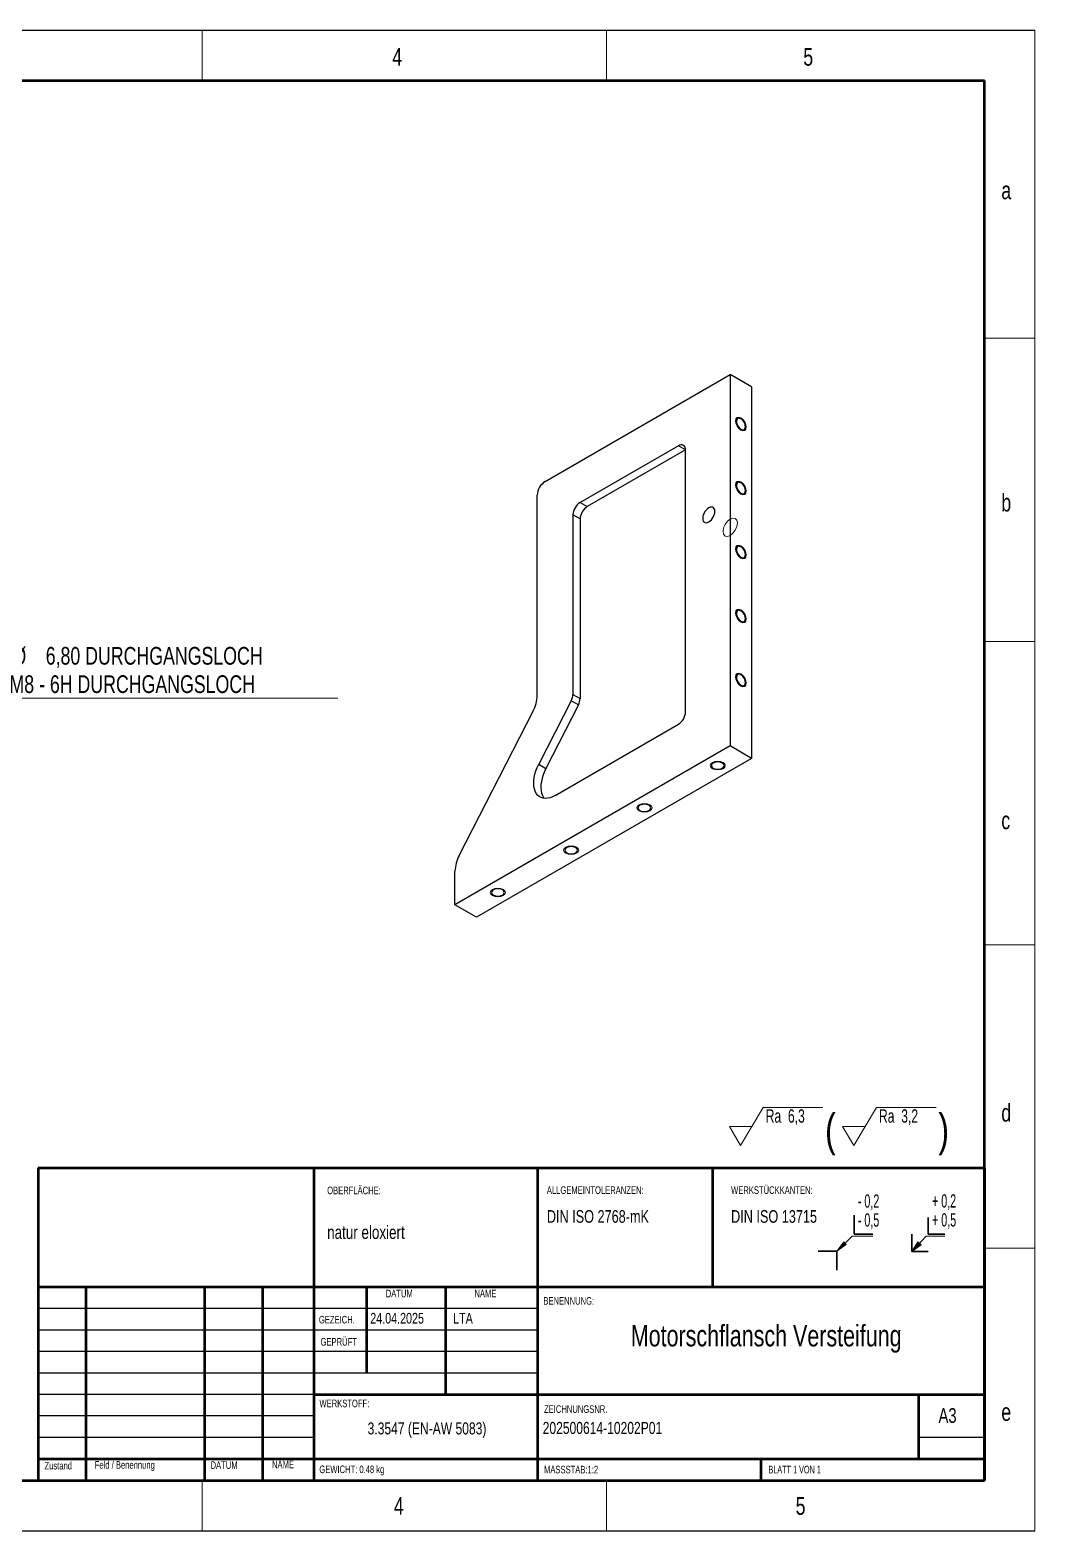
# Model space of a CAD drawing. Header units: millimetres. Extents: x 0 to 420, y 0 to 297.
# Drawn here: x 221.2 to 420, y 0 to 297 of the extents above; entities that cross this region are included whole.
import ezdxf

# ---------------------------------------------------------------- set-up
doc = ezdxf.new("R2010")
doc.units = ezdxf.units.MM
doc.header["$PDSIZE"] = -1
doc.styles.add('SLDTEXTSTYLE0', font='TXT', dxfattribs={"width": 0.605})
doc.styles.add('SLDTEXTSTYLE1', font='TXT', dxfattribs={"width": 0.678571})
doc.styles.add('SLDTEXTSTYLE2', font='TXT', dxfattribs={"width": 0.75})
doc.styles.add('SLDTEXTSTYLE3', font='TXT', dxfattribs={"width": 0.692308})
doc.dimstyles.new('SLDDIMSTYLE2', dxfattribs={"dimtxt": 3.5, "dimasz": 3.556, "dimexe": 0, "dimexo": 0.0625, "dimgap": 0.875, "dimtad": 0, "dimtih": 1, "dimtoh": 1, "dimlfac": 2, "dimrnd": 1e-09, "dimzin": 4, "dimdsep": 46, "dimtxsty": 'SLDTEXTSTYLE2', "dimblk1": 'NONE', "dimsah": 1, "dimcen": 0, "dimadec": 0, "dimazin": 1, "dimtfac": 1, "dimtdec": 3, "dimtmove": 0, "dimatfit": 3, "dimldrblk": 'NONE', "dimfxl": 1, "dimfrac": 2, "dimtolj": 1, "dimtzin": 12, "dimarcsym": 0})

# ---------------------------------------------------------------- blocks, each defined once
blk = doc.blocks.new('SW_NOTE_0')
at = {"color": 0, "linetype": 'Continuous', "lineweight": 0, "insert": (0, 4.51), "char_height": 3.5, "attachment_point": 1, "style": 'SLDTEXTSTYLE0'}
blk.add_mtext('+ 0,5', dxfattribs=at)
blk = doc.blocks.new('SW_NOTE_0_1')
at = {"color": 0, "linetype": 'Continuous', "lineweight": 0, "insert": (0, 4.51), "char_height": 3.5, "attachment_point": 1, "style": 'SLDTEXTSTYLE0'}
blk.add_mtext('+ 0,2', dxfattribs=at)
blk = doc.blocks.new('SW_NOTE_0_2')
at = {"color": 0, "linetype": 'Continuous', "lineweight": 0, "insert": (0, 4.51), "char_height": 3.5, "attachment_point": 1, "style": 'SLDTEXTSTYLE0'}
blk.add_mtext('- 0,2', dxfattribs=at)
blk = doc.blocks.new('SW_NOTE_0_3')
at = {"color": 0, "linetype": 'Continuous', "lineweight": 0, "insert": (0, 4.51), "char_height": 3.5, "attachment_point": 1, "style": 'SLDTEXTSTYLE0'}
blk.add_mtext('- 0,5', dxfattribs=at)
blk = doc.blocks.new('Block3')
at = {"linetype": 'Continuous'}
for points in [[(735.45, 277.8), (737.92, 279.57), (737.22, 280.27)], [(755.16, 277.71), (757.62, 279.47), (756.78, 280.26)]]:
    blk.add_hatch(color=7, dxfattribs=at).paths.add_polyline_path(points, flags=0)
at = {"color": 7, "linetype": 'Continuous', "lineweight": 35}
for p, q in [((739.95, 287.3), (739.95, 282.3)), ((759.52, 286.66), (759.52, 282.3)), ((739.95, 282.3), (744.95, 282.3)), ((755.16, 277.71), (755.16, 282.3)), ((759.52, 282.3), (763.89, 282.3)), ((730.45, 277.8), (735.45, 277.8)), ((735.45, 277.8), (735.45, 272.8)), ((759.52, 277.71), (755.16, 277.71))]:
    blk.add_line(p, q, dxfattribs=at)
at = {"color": 7, "linetype": 'Continuous', "lineweight": 18}
for p, q in [((735.45, 277.8), (739.45, 281.8)), ((739.45, 281.8), (744.95, 281.8)), ((755.16, 277.71), (759.02, 281.8)), ((759.02, 281.8), (763.89, 281.8)), ((735.45, 277.8), (737.22, 280.27)), ((735.45, 277.8), (737.92, 279.57)), ((737.22, 280.27), (737.92, 279.57)), ((755.16, 277.71), (756.78, 280.26)), ((755.16, 277.71), (757.62, 279.47)), ((756.78, 280.26), (757.62, 279.47))]:
    blk.add_line(p, q, dxfattribs=at)
at = {"color": 7, "linetype": 'Continuous', "lineweight": 0}
for p in [(737.57, 279.92), (757.2, 279.87)]:
    blk.add_point(p, dxfattribs=at)
for name, p in [('SW_NOTE_0_2', (740.95, 288.28)), ('SW_NOTE_0_1', (760.52, 288.3)), ('SW_NOTE_0_3', (740.95, 283.28)), ('SW_NOTE_0', (760.52, 283.3))]:
    blk.add_blockref(name, p, dxfattribs=at)
blk = doc.blocks.new('SW_NOTE_0_4')
at = {"color": 0, "linetype": 'Continuous', "lineweight": 0}
for p, q in [((-4.95, -3.78), (-0.49, 3.78)), ((-0.49, 3.78), (11.33, 3.78)), ((17.46, -3.78), (21.92, 3.78)), ((21.92, 3.78), (33.73, 3.78)), ((-4.95, -3.78), (-7.18, 0)), ((-2.72, 0), (-7.18, 0)), ((17.46, -3.78), (15.23, 0)), ((19.69, 0), (15.23, 0))]:
    blk.add_line(p, q, dxfattribs=at)
at = {"color": 0, "linetype": 'Continuous', "lineweight": 0, "attachment_point": 1}
for s, insert, char_height, style in [('Ra  6,3', (0, 3.41), 2.646, 'SLDTEXTSTYLE1'), ('Ra  3,2', (22.41, 3.41), 2.646, 'SLDTEXTSTYLE1'), ('(', (11.75, 2.54), 6.35, 'SLDTEXTSTYLE2'), (')', (34.15, 2.54), 6.35, 'SLDTEXTSTYLE2')]:
    blk.add_mtext(s, dxfattribs=dict(at, insert=insert, char_height=char_height, style=style))
blk = doc.blocks.new('SW_NOTE_0_5')
at = {"color": 0, "linetype": 'Continuous', "lineweight": 0, "attachment_point": 1, "style": 'SLDTEXTSTYLE2'}
for s, insert, char_height in [('ALLGEMEINTOLERANZEN:', (0, 1.93), 1.5), ('DIN ISO 2768-mK', (0, -2.78), 2.5)]:
    blk.add_mtext(s, dxfattribs=dict(at, insert=insert, char_height=char_height))
blk = doc.blocks.new('SW_NOTE_0_6')
at = {"color": 0, "linetype": 'Continuous', "lineweight": 0, "attachment_point": 1, "style": 'SLDTEXTSTYLE2'}
for s, insert, char_height in [('WERKSTÜCKKANTEN:', (0, 1.93), 1.5), ('DIN ISO 13715', (0, -2.78), 2.5)]:
    blk.add_mtext(s, dxfattribs=dict(at, insert=insert, char_height=char_height))
blk = doc.blocks.new('_D_4')
at = {"color": 7, "linetype": 'Continuous', "lineweight": 0}
for p, q in [((183.2, 177.94), (186.35, 176.66)), ((186.35, 176.66), (215.51, 164.81)), ((215.51, 164.81), (282.07, 164.81))]:
    blk.add_line(p, q, dxfattribs=at)
at = {"color": 7, "linetype": 'Continuous', "lineweight": 18}
blk.add_solid([(186.35, 176.66), (189.51, 174.97), (189.79, 175.67)], dxfattribs=at)
at = {"color": 7, "linetype": 'Continuous', "lineweight": 18, "char_height": 3.5, "attachment_point": 1, "style": 'SLDTEXTSTYLE2'}
for s, insert in [('%%c', (217.68, 174.88)), ('6,80 DURCHGANGSLOCH', (224.27, 174.93)), ('M8 - 6H DURCHGANGSLOCH', (217.1, 169.32))]:
    blk.add_mtext(s, dxfattribs=dict(at, insert=insert))
blk = doc.blocks.new('_None')

msp = doc.modelspace()

# ---------------------------------------------------------------- linework, layer by layer
at = {"color": 7, "linetype": 'Continuous', "lineweight": 25}
for p, q in [((0.00397863, 296.99170567), (419.97522139, 296.99170567)), ((323.09132716, 207.6978843), (359.68410309, 228.82244419)), ((359.68410309, 228.82244419), (359.68410309, 155.33377112)), ((363.92674377, 226.37321986), (359.68410309, 228.82244419)), ((363.92674377, 226.37321986), (363.92674377, 152.88454679)), ((349.43105476, 214.73807726), (329.98561828, 203.51246573)), ((350.84526832, 213.92166915), (331.39983184, 202.69605762)), ((350.84526832, 213.92166915), (349.43105476, 214.73807726)), ((350.84526832, 162.0710622), (350.84526832, 213.92140375)), ((321.5003369, 165.32379824), (321.5003369, 204.94220835)), ((329.98561828, 203.51246573), (331.39983184, 202.69605762)), ((328.57140472, 201.06297599), (328.57140472, 165.54228364)), ((329.98561828, 200.24656788), (328.57140472, 201.06297599)), ((329.98561828, 200.24656788), (329.98561828, 164.72587553)), ((328.24054159, 164.30155579), (321.79915799, 151.71843677)), ((329.65475516, 163.48514768), (323.21337155, 150.90202866)), ((329.65475516, 163.48514768), (328.24054159, 164.30155579)), ((328.57140472, 165.54228364), (329.98561828, 164.72587553)), ((306.06403874, 133.6833038), (320.6731791, 162.22197862)), ((325.04920931, 145.54623269), (349.43105476, 159.62157246)), ((359.68410309, 155.33377112), (305.23688094, 123.90205882)), ((363.92674377, 152.88454679), (359.68410309, 155.33377112)), ((363.92674377, 152.88454679), (309.47952162, 121.45283448)), ((321.79915799, 151.71843677), (323.21337155, 150.90202866)), ((305.23688094, 123.90205882), (305.23688094, 130.58148419)), ((309.47952162, 121.45283448), (305.23688094, 123.90205882)), ((321.57522139, 44.02368005), (222.77522139, 44.02368005)), ((321.57522139, 39.77368005), (222.77522139, 39.77368005)), ((321.57522139, 35.52368005), (222.77522139, 35.52368005)), ((321.57522139, 31.27368005), (222.77522139, 31.27368005)), ((277.37522139, 27.02368005), (222.77522139, 27.02368005)), ((277.37522139, 22.77360805), (222.77522139, 22.77360805)), ((277.37522139, 18.52368005), (222.77522139, 18.52368005)), ((409.97522139, 18.52368005), (396.97522139, 18.52368005)), ((0.00397863, 0.02368005), (419.97522139, 0.02368005))]:
    msp.add_line(p, q, dxfattribs=at)
at = {"color": 7, "linetype": 'Continuous', "lineweight": 18}
for p, q in [((255.22391093, 296.99170567), (255.22391093, 286.99170567)), ((335.18573526, 296.99170567), (335.18573526, 286.99170567)), ((419.97522139, 0.02368005), (419.97522139, 296.99170567)), ((409.97522139, 235.99170567), (419.97522139, 235.99170567)), ((409.97522139, 175.99170567), (419.97522139, 175.99170567)), ((409.97522139, 115.99170567), (419.97522139, 115.99170567)), ((409.97522139, 55.99170567), (419.97522139, 55.99170567)), ((255.22391093, 10.02368005), (255.22391093, 0.02368005)), ((335.18573526, 10.02368005), (335.18573526, 0.02368005))]:
    msp.add_line(p, q, dxfattribs=at)
at = {"color": 7, "linetype": 'Continuous', "lineweight": 50}
for p, q in [((25.00397863, 286.99170567), (409.97522139, 286.99170567)), ((409.97522139, 10.02368005), (409.97522139, 286.99170567)), ((222.77522139, 71.89799877), (409.97522139, 71.89799877)), ((222.77522139, 71.89799877), (222.77522139, 10.02368005)), ((277.37522139, 10.02368005), (277.37522139, 71.89799877)), ((321.57522139, 71.89799877), (321.57522139, 10.02368005)), ((356.1667788, 71.89799877), (356.1667788, 48.27368005)), ((409.97522139, 71.89799877), (409.97522139, 10.02368005)), ((409.97522139, 48.27368005), (222.77522139, 48.27368005)), ((232.17669825, 48.27368005), (232.17669825, 10.02368005)), ((255.66793338, 48.27368005), (255.66793338, 10.02368005)), ((267.17414756, 48.27368005), (267.17414756, 10.02368005)), ((287.77522139, 31.27368005), (287.77522139, 48.27368005)), ((303.37522139, 48.27368005), (303.37522139, 27.02368005)), ((277.37522139, 27.02368005), (409.97522139, 27.02368005)), ((396.97522139, 14.27368005), (396.97522139, 27.02368005)), ((222.77522139, 14.27368005), (409.97522139, 14.27368005)), ((365.77522139, 10.02368005), (365.77522139, 14.27368005)), ((25.00397863, 10.02368005), (409.97522139, 10.02368005))]:
    msp.add_line(p, q, dxfattribs=at)
at = {"color": 7, "linetype": 'Continuous', "lineweight": 18, "flags": 128}
for points in [[(361.80542343, 217.79934228), (361.39952636, 218.12689488), (361.05542343, 218.59104697), (360.82550121, 219.1211356), (360.74476326, 219.63645959), (360.82550121, 220.05856552), (361.05542343, 220.3231916), (361.39952636, 220.39005091), (361.80542343, 220.24896472), (362.21132051, 219.92141212), (362.55542343, 219.45726004), (362.78534566, 218.9271714), (362.8660836, 218.41184742), (362.78534566, 217.98974148), (362.55542343, 217.7251154), (362.21132051, 217.65825609), (361.80542343, 217.79934228)], [(361.80542343, 205.1429597), (361.39952636, 205.4705123), (361.05542343, 205.93466438), (360.82550121, 206.46475302), (360.74476326, 206.980077), (360.82550121, 207.40218294), (361.05542343, 207.66680902), (361.39952636, 207.73366833), (361.80542343, 207.59258214), (362.21132051, 207.26502954), (362.55542343, 206.80087745), (362.78534566, 206.27078882), (362.8660836, 205.75546483), (362.78534566, 205.3333589), (362.55542343, 205.06873282), (362.21132051, 205.00187351), (361.80542343, 205.1429597)], [(359.68410309, 196.97814873), (360.22529919, 197.41488553), (360.68410309, 198.03375498), (360.99066605, 198.74053982), (361.09831665, 199.42763847), (360.99066605, 199.99044638), (360.68410309, 200.34328116), (360.22529919, 200.4324269), (359.68410309, 200.24431198), (359.14290699, 199.80757518), (358.68410309, 199.18870573), (358.37754012, 198.48192089), (358.26988953, 197.79482224), (358.37754012, 197.23201433), (358.68410309, 196.87917955), (359.14290699, 196.79003381), (359.68410309, 196.97814873)], [(361.80542343, 192.48657712), (361.39952636, 192.81412971), (361.05542343, 193.2782818), (360.82550121, 193.80837043), (360.74476326, 194.32369442), (360.82550121, 194.74580035), (361.05542343, 195.01042643), (361.39952636, 195.07728574), (361.80542343, 194.93619955), (362.21132051, 194.60864695), (362.55542343, 194.14449487), (362.78534566, 193.61440624), (362.8660836, 193.09908225), (362.78534566, 192.67697631), (362.55542343, 192.41235023), (362.21132051, 192.34549092), (361.80542343, 192.48657712)], [(361.80542343, 179.83019453), (361.39952636, 180.15774713), (361.05542343, 180.62189922), (360.82550121, 181.15198785), (360.74476326, 181.66731183), (360.82550121, 182.08941777), (361.05542343, 182.35404385), (361.39952636, 182.42090316), (361.80542343, 182.27981697), (362.21132051, 181.95226437), (362.55542343, 181.48811228), (362.78534566, 180.95802365), (362.8660836, 180.44269966), (362.78534566, 180.02059373), (362.55542343, 179.75596765), (362.21132051, 179.68910834), (361.80542343, 179.83019453)], [(361.80542343, 167.17381195), (361.39952636, 167.50136454), (361.05542343, 167.96551663), (360.82550121, 168.49560526), (360.74476326, 169.01092925), (360.82550121, 169.43303518), (361.05542343, 169.69766127), (361.39952636, 169.76452057), (361.80542343, 169.62343438), (362.21132051, 169.29588179), (362.55542343, 168.8317297), (362.78534566, 168.30164107), (362.8660836, 167.78631708), (362.78534566, 167.36421115), (362.55542343, 167.09958506), (362.21132051, 167.03272576), (361.80542343, 167.17381195)], [(356.14856918, 152.06813868), (356.63520421, 152.25584905), (357.20922935, 152.32176416), (357.7832545, 152.25584905), (358.26988953, 152.06813868), (358.59504865, 151.78721026), (358.70922935, 151.45583259), (358.59504865, 151.12445493), (358.26988953, 150.84352651), (357.7832545, 150.65581614), (357.20922935, 150.58990103), (356.63520421, 150.65581614), (356.14856918, 150.84352651), (355.82341005, 151.12445493), (355.70922935, 151.45583259), (355.82341005, 151.78721026), (356.14856918, 152.06813868)], [(341.65288017, 143.69995553), (342.13951519, 143.8876659), (342.71354034, 143.95358102), (343.28756549, 143.8876659), (343.77420051, 143.69995553), (344.09935964, 143.41902711), (344.21354034, 143.08764945), (344.09935964, 142.75627178), (343.77420051, 142.47534336), (343.28756549, 142.28763299), (342.71354034, 142.22171788), (342.13951519, 142.28763299), (341.65288017, 142.47534336), (341.32772104, 142.75627178), (341.21354034, 143.08764945), (341.32772104, 143.41902711), (341.65288017, 143.69995553)], [(327.15719115, 135.33177238), (327.64382618, 135.51948275), (328.21785133, 135.58539787), (328.79187647, 135.51948275), (329.2785115, 135.33177238), (329.60367062, 135.05084397), (329.71785133, 134.7194663), (329.60367062, 134.38808864), (329.2785115, 134.10716022), (328.79187647, 133.91944985), (328.21785133, 133.85353473), (327.64382618, 133.91944985), (327.15719115, 134.10716022), (326.83203203, 134.38808864), (326.71785133, 134.7194663), (326.83203203, 135.05084397), (327.15719115, 135.33177238)], [(312.66150214, 126.96358924), (313.14813716, 127.15129961), (313.72216231, 127.21721472), (314.29618746, 127.15129961), (314.78282248, 126.96358924), (315.10798161, 126.68266082), (315.22216231, 126.35128315), (315.10798161, 126.01990549), (314.78282248, 125.73897707), (314.29618746, 125.5512667), (313.72216231, 125.48535159), (313.14813716, 125.5512667), (312.66150214, 125.73897707), (312.33634301, 126.01990549), (312.22216231, 126.35128315), (312.33634301, 126.68266082), (312.66150214, 126.96358924)]]:
    msp.add_lwpolyline(points, dxfattribs=at)
at = {"color": 7, "linetype": 'Continuous', "lineweight": 25, "flags": 128}
for points in [[(361.80542343, 218.00347749), (362.03418931, 217.90619245), (362.24736517, 217.88509461), (362.43042343, 217.94162175), (362.57088898, 218.07192164), (362.65918931, 218.26711456), (362.68930691, 218.51389843), (362.65918931, 218.79545534), (362.57088898, 219.09259766), (362.43042343, 219.38507561), (362.24736517, 219.65295732), (362.03418931, 219.87798709), (361.80542343, 220.04482952), (361.57665755, 220.14211455), (361.36348169, 220.16321239), (361.18042343, 220.10668525), (361.03995789, 219.97638536), (360.95165755, 219.78119244), (360.92153995, 219.53440857), (360.95165755, 219.25285166), (361.03995789, 218.95570935), (361.18042343, 218.66323139), (361.36348169, 218.39534968), (361.57665755, 218.17031991), (361.80542343, 218.00347749)], [(361.80542343, 205.3470949), (362.03418931, 205.24980986), (362.24736517, 205.22871202), (362.43042343, 205.28523917), (362.57088898, 205.41553906), (362.65918931, 205.61073198), (362.68930691, 205.85751585), (362.65918931, 206.13907276), (362.57088898, 206.43621507), (362.43042343, 206.72869303), (362.24736517, 206.99657474), (362.03418931, 207.22160451), (361.80542343, 207.38844693), (361.57665755, 207.48573197), (361.36348169, 207.50682981), (361.18042343, 207.45030267), (361.03995789, 207.32000278), (360.95165755, 207.12480986), (360.92153995, 206.87802599), (360.95165755, 206.59646908), (361.03995789, 206.29932676), (361.18042343, 206.00684881), (361.36348169, 205.73896709), (361.57665755, 205.51393732), (361.80542343, 205.3470949)], [(355.4414624, 202.44857407), (355.1739741, 202.25935331), (354.91989877, 202.01001476), (354.69197683, 201.71306131), (354.50163722, 201.38338344), (354.35842437, 201.03751257), (354.26951957, 200.69279211), (354.23938087, 200.3665078), (354.26951957, 200.07502087), (354.35842437, 199.83294771), (354.50163722, 199.65242688), (354.69197683, 199.54251045), (354.91989877, 199.50871007), (355.1739741, 199.55272065), (355.4414624, 199.67233531), (355.7089507, 199.86155607), (355.96302603, 200.11089462), (356.19094797, 200.40784807), (356.38128758, 200.73752594), (356.52450043, 201.08339681), (356.61340524, 201.42811727), (356.64354393, 201.75440159), (356.61340524, 202.04588851), (356.52450043, 202.28796167), (356.38128758, 202.4684825), (356.19094797, 202.57839894), (355.96302603, 202.61219931), (355.7089507, 202.56818873), (355.4414624, 202.44857407)], [(361.80542343, 192.69071232), (362.03418931, 192.59342728), (362.24736517, 192.57232944), (362.43042343, 192.62885658), (362.57088898, 192.75915647), (362.65918931, 192.95434939), (362.68930691, 193.20113326), (362.65918931, 193.48269017), (362.57088898, 193.77983249), (362.43042343, 194.07231044), (362.24736517, 194.34019216), (362.03418931, 194.56522193), (361.80542343, 194.73206435), (361.57665755, 194.82934939), (361.36348169, 194.85044723), (361.18042343, 194.79392008), (361.03995789, 194.66362019), (360.95165755, 194.46842727), (360.92153995, 194.2216434), (360.95165755, 193.94008649), (361.03995789, 193.64294418), (361.18042343, 193.35046622), (361.36348169, 193.08258451), (361.57665755, 192.85755474), (361.80542343, 192.69071232)], [(361.80542343, 180.03432973), (362.03418931, 179.9370447), (362.24736517, 179.91594686), (362.43042343, 179.972474), (362.57088898, 180.10277389), (362.65918931, 180.29796681), (362.68930691, 180.54475068), (362.65918931, 180.82630759), (362.57088898, 181.1234499), (362.43042343, 181.41592786), (362.24736517, 181.68380957), (362.03418931, 181.90883934), (361.80542343, 182.07568176), (361.57665755, 182.1729668), (361.36348169, 182.19406464), (361.18042343, 182.1375375), (361.03995789, 182.00723761), (360.95165755, 181.81204469), (360.92153995, 181.56526082), (360.95165755, 181.28370391), (361.03995789, 180.98656159), (361.18042343, 180.69408364), (361.36348169, 180.42620193), (361.57665755, 180.20117216), (361.80542343, 180.03432973)], [(361.80542343, 167.37794715), (362.03418931, 167.28066211), (362.24736517, 167.25956427), (362.43042343, 167.31609141), (362.57088898, 167.4463913), (362.65918931, 167.64158422), (362.68930691, 167.88836809), (362.65918931, 168.16992501), (362.57088898, 168.46706732), (362.43042343, 168.75954528), (362.24736517, 169.02742699), (362.03418931, 169.25245676), (361.80542343, 169.41929918), (361.57665755, 169.51658422), (361.36348169, 169.53768206), (361.18042343, 169.48115492), (361.03995789, 169.35085502), (360.95165755, 169.15566211), (360.92153995, 168.90887823), (360.95165755, 168.62732132), (361.03995789, 168.33017901), (361.18042343, 168.03770105), (361.36348169, 167.76981934), (361.57665755, 167.54478957), (361.80542343, 167.37794715)], [(325.04920931, 145.54623269), (324.54376808, 145.28933898), (324.04552611, 145.10588696), (323.56158016, 144.99848963), (323.09882331, 144.96867672), (322.66384688, 145.01687286), (322.26284646, 145.14239158), (321.90153372, 145.34344504), (321.58505504, 145.61716952), (321.31791819, 145.95966622), (321.10392816, 146.36605678), (320.94613291, 146.83055274), (320.84678002, 147.34653805), (320.80728461, 147.90666324), (320.82820924, 148.50295015), (320.90925588, 149.12690553), (321.04927013, 149.76964205), (321.24625768, 150.42200486), (321.49741275, 151.07470201), (321.79915799, 151.71843677)], [(356.32534588, 150.94557752), (356.58422935, 150.83090031), (356.88570555, 150.75881121), (357.20922935, 150.73422295), (357.53275316, 150.75881121), (357.83422935, 150.83090031), (358.09311283, 150.94557752), (358.29176111, 151.09502777), (358.41663664, 151.26906628), (358.45922935, 151.45583259), (358.41663664, 151.64259891), (358.29176111, 151.81663741), (358.09311283, 151.96608766), (357.83422935, 152.08076487), (357.53275316, 152.15285398), (357.20922935, 152.17744223), (356.88570555, 152.15285398), (356.58422935, 152.08076487), (356.32534588, 151.96608766), (356.1266976, 151.81663741), (356.00182207, 151.64259891), (355.95922935, 151.45583259), (356.00182207, 151.26906628), (356.1266976, 151.09502777), (356.32534588, 150.94557752)], [(323.21337155, 150.90202866), (322.91162631, 150.25829389), (322.66047125, 149.60559675), (322.46348369, 148.95323393), (322.32346944, 148.31049742), (322.24242281, 147.68654204), (322.22149817, 147.09025513), (322.26099358, 146.53012994), (322.36034648, 146.01414463), (322.51814172, 145.54964866), (322.73213176, 145.14325811), (322.84106315, 144.98736011)], [(341.82965686, 142.57739438), (342.08854034, 142.46271717), (342.39001653, 142.39062806), (342.71354034, 142.36603981), (343.03706415, 142.39062806), (343.33854034, 142.46271717), (343.59742382, 142.57739438), (343.79607209, 142.72684463), (343.92094762, 142.90088313), (343.96354034, 143.08764945), (343.92094762, 143.27441576), (343.79607209, 143.44845427), (343.59742382, 143.59790452), (343.33854034, 143.71258173), (343.03706415, 143.78467083), (342.71354034, 143.80925909), (342.39001653, 143.78467083), (342.08854034, 143.71258173), (341.82965686, 143.59790452), (341.63100858, 143.44845427), (341.50613306, 143.27441576), (341.46354034, 143.08764945), (341.50613306, 142.90088313), (341.63100858, 142.72684463), (341.82965686, 142.57739438)], [(327.33396785, 134.20921123), (327.59285133, 134.09453402), (327.89432752, 134.02244491), (328.21785133, 133.99785666), (328.54137513, 134.02244491), (328.84285133, 134.09453402), (329.1017348, 134.20921123), (329.30038308, 134.35866148), (329.42525861, 134.53269998), (329.46785133, 134.7194663), (329.42525861, 134.90623262), (329.30038308, 135.08027112), (329.1017348, 135.22972137), (328.84285133, 135.34439858), (328.54137513, 135.41648769), (328.21785133, 135.44107594), (327.89432752, 135.41648769), (327.59285133, 135.34439858), (327.33396785, 135.22972137), (327.13531957, 135.08027112), (327.01044404, 134.90623262), (326.96785133, 134.7194663), (327.01044404, 134.53269998), (327.13531957, 134.35866148), (327.33396785, 134.20921123)], [(312.83827883, 125.84102808), (313.09716231, 125.72635087), (313.3986385, 125.65426177), (313.72216231, 125.62967351), (314.04568612, 125.65426177), (314.34716231, 125.72635087), (314.60604579, 125.84102808), (314.80469407, 125.99047833), (314.92956959, 126.16451684), (314.97216231, 126.35128315), (314.92956959, 126.53804947), (314.80469407, 126.71208797), (314.60604579, 126.86153822), (314.34716231, 126.97621543), (314.04568612, 127.04830454), (313.72216231, 127.07289279), (313.3986385, 127.04830454), (313.09716231, 126.97621543), (312.83827883, 126.86153822), (312.63963056, 126.71208797), (312.51475503, 126.53804947), (312.47216231, 126.35128315), (312.51475503, 126.16451684), (312.63963056, 125.99047833), (312.83827883, 125.84102808)]]:
    msp.add_lwpolyline(points, dxfattribs=at)
at = {"color": 7, "linetype": 'Continuous', "lineweight": 25}
for centre, radius, start, end in [((349.98311959, 214.06125815), 0.87341839, 350.7859630095, 129.2032852357), ((324.95457313, 204.78502143), 3.45781082, 122.60547834, 177.3945215143), ((331.64183692, 200.92325429), 3.07360962, 122.60547834, 177.3945215143), ((333.05605048, 200.10684617), 3.07360962, 122.60547834, 177.3945215143), ((314.50067488, 165.5291898), 7.00267479, 331.8177136694, 358.3192482969), ((325.77153991, 165.62444026), 2.80106991, 331.8177136694, 358.3192482969), ((327.18575347, 164.80803215), 2.80106991, 331.8177136694, 358.3192482969), ((347.77483612, 162.2107839), 3.07360962, 302.60547834, 357.3945215143), ((312.23654296, 130.37609262), 7.00267479, 151.8177136694, 178.3192482969)]:
    msp.add_arc(centre, radius, start, end, dxfattribs=at)

# ---------------------------------------------------------------- block references
at = {"color": 7, "linetype": 'Continuous', "lineweight": 0}
for name, p in [('SW_NOTE_0_4', (366.69953191, 80.04317878)), ('SW_NOTE_0_6', (359.85409344, 66.28464527)), ('SW_NOTE_0_5', (323.40682878, 66.2846455))]:
    msp.add_blockref(name, p, dxfattribs=at)
at = {"color": 7, "linetype": 'Continuous', "xscale": 0.75, "yscale": 0.75, "zscale": 0.75}
msp.add_blockref('Block3', (-170.7865327, -152.97412724), dxfattribs=at)

# ---------------------------------------------------------------- texts
at = {"color": 7, "linetype": 'Continuous', "lineweight": 0}
for s, insert, char_height, attachment_point, style in [('4', (292.83628893, 293.43613808), 3.5, 1, 'SLDTEXTSTYLE2'), ('5', (374.14546491, 293.43613808), 3.5, 1, 'SLDTEXTSTYLE2'), ('a', (413.3153719, 267.01720477), 3.5, 1, 'SLDTEXTSTYLE2'), ('b', (413.3153719, 205.23126378), 3.5, 1, 'SLDTEXTSTYLE2'), ('c', (413.3153719, 142.37389029), 3.5, 1, 'SLDTEXTSTYLE2'), ('d', (413.3153719, 84.51653514), 3.5, 1, 'SLDTEXTSTYLE2'), ('OBERFLÄCHE:', (279.95137129, 68.15129088), 1.5, 1, 'SLDTEXTSTYLE2'), ('natur eloxiert', (279.95137129, 60.44627545), 2.6458333333, 1, 'SLDTEXTSTYLE2'), ('DATUM', (291.53586693, 47.75759014), 1.5, 1, 'SLDTEXTSTYLE2'), ('NAME', (309.08415498, 47.75759014), 1.5, 1, 'SLDTEXTSTYLE2'), ('BENENNUNG:', (322.73140833, 46.30201433), 1.5, 1, 'SLDTEXTSTYLE2'), ('GEZEICH.', (278.31626567, 42.58419594), 1.5, 1, 'SLDTEXTSTYLE2'), ('24.04.2025', (288.47205901, 43.172547), 2.116666667, 1, 'SLDTEXTSTYLE2'), ('LTA', (304.86847515, 43.16003742), 2.116666667, 1, 'SLDTEXTSTYLE2'), ('Motorschflansch Versteifung', (366.80309278, 40.77952132), 4.2333333333, 2, 'SLDTEXTSTYLE2'), ('GEPRÜFT', (278.63975527, 38.1992126), 1.5, 1, 'SLDTEXTSTYLE2'), ('WERKSTOFF:', (278.4210837, 26.00973634), 1.5, 1, 'SLDTEXTSTYLE2'), ('ZEICHNUNGSNR.', (322.84918751, 24.89231787), 1.5, 1, 'SLDTEXTSTYLE2'), ('A3', (400.89620624, 24.32412456), 2.910416667, 1, 'SLDTEXTSTYLE2'), ('e', (413.3153719, 25.30735756), 3.5, 1, 'SLDTEXTSTYLE2'), ('3.3547 (EN-AW 5083)', (299.70037724, 21.50924586), 2.38125, 2, 'SLDTEXTSTYLE2'), ('202500614-10202P01', (322.58844496, 21.59794292), 2.38125, 1, 'SLDTEXTSTYLE2'), ('Zustand', (224.03527724, 13.69725576), 1.5, 1, 'SLDTEXTSTYLE2'), ('Feld / Benennung', (233.9723748, 13.84630188), 1.5, 1, 'SLDTEXTSTYLE2'), ('DATUM', (256.88499488, 13.80896855), 1.5, 1, 'SLDTEXTSTYLE2'), ('NAME', (269.03482375, 13.93745686), 1.5, 1, 'SLDTEXTSTYLE2'), ('GEWICHT: 0.48 kg', (278.39303252, 12.97299195), 1.4986, 1, 'SLDTEXTSTYLE2'), ('MASSSTAB:1:2', (322.84918751, 12.92376732), 1.5, 1, 'SLDTEXTSTYLE2'), ('BLATT 1 VON 1', (367.25351582, 12.92376732), 1.5, 1, 'SLDTEXTSTYLE3'), ('4', (293.14134409, 6.7220826), 3.5, 1, 'SLDTEXTSTYLE2'), ('5', (372.62668576, 6.7220826), 3.5, 1, 'SLDTEXTSTYLE2')]:
    msp.add_mtext(s, dxfattribs=dict(at, insert=insert, char_height=char_height, attachment_point=attachment_point, style=style))

# ---------------------------------------------------------------- dimensions: what is measured, and where the dimension line sits
at = {"color": 7, "linetype": 'Continuous', "lineweight": 18}
dim = msp.add_diameter_dim_2p(p1=(183.20493493, 177.93984257), p2=(186.35481373, 176.65989589), text='<> DURCHGANGSLOCH\\PM8 - 6H DURCHGANGSLOCH\\P', dimstyle='SLDDIMSTYLE2', dxfattribs=at)
dim.commit()
dim.dimension.update_dxf_attribs({"geometry": '_D_4', "text_midpoint": (249.58355934, 170.3960372), "dimtype": 163})

doc.saveas('drawing.dxf')
